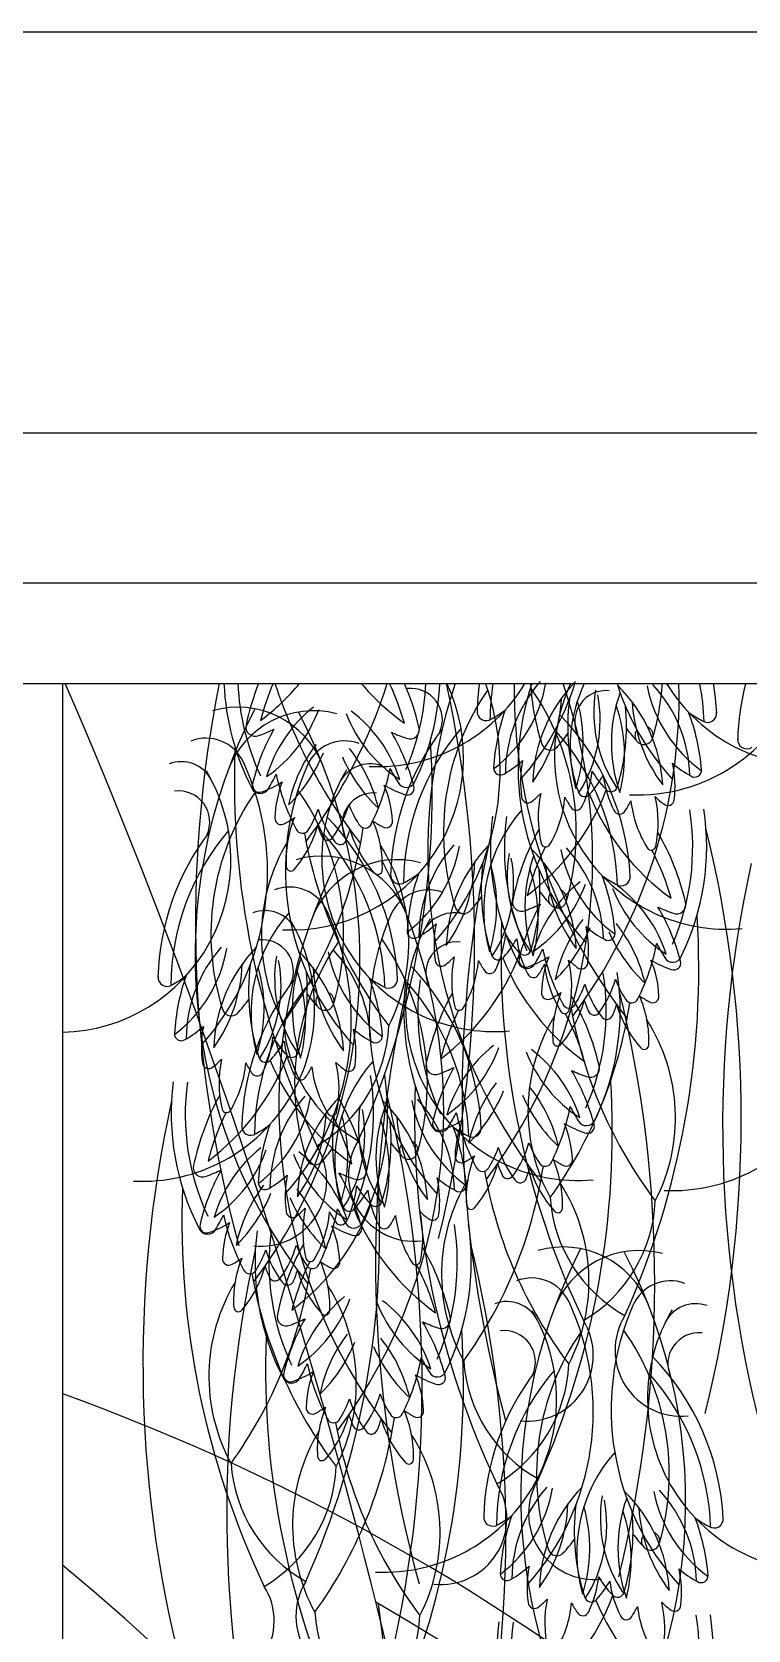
# Model space of a CAD drawing. Header units: millimetres. Extents: x 1155 to 2227, y 540 to 1342.
# Drawn here: x 1267.06 to 1270.63, y 1118.81 to 1126.78 of the extents above; entities that cross this region are included whole.
import ezdxf

# ---------------------------------------------------------------- set-up
doc = ezdxf.new("R2010")
doc.units = ezdxf.units.MM

msp = doc.modelspace()

# ---------------------------------------------------------------- linework, layer by layer
at = {"color": 0}
for p, q in [((1195.524, 1126.78421), (1283.524, 1126.78421)), ((1264.774, 1124.78421), (1280.899, 1124.78421)), ((1280.524, 1124.03421), (1265.149, 1124.03421)), ((1265.649, 1123.53421), (1280.024, 1123.53421)), ((1267.2115, 1088.80549), (1267.2115, 1123.53421))]:
    msp.add_line(p, q, dxfattribs=at)
for centre, radius, start, end in [((1240.07916, 1111.79506), 29.57412, 352.473526, 23.387028), ((1273.94942, 1122.33935), 6.07603, 168.658761, 195.354419), ((1269.26081, 1123.5859), 1.24608, 182.377372, 207.43286), ((1269.28671, 1123.58296), 1.20222, 182.323775, 205.032609), ((1269.35038, 1123.07299), 1.25016, 158.350654, 168.255726), ((1267.48926, 1124.2937), 1.18084, 306.922215, 319.970777), ((1269.36889, 1123.05356), 1.20715, 156.536069, 165.800238), ((1270.80722, 1124.37738), 2.67345, 198.384166, 217.893648), ((1268.34997, 1123.16613), 0.8617, 267.221595, 25.286882), ((1266.28352, 1124.34539), 2.67345, 323.23903, 342.336902), ((1269.60308, 1124.29675), 1.18084, 220.222798, 234.454013), ((1268.78174, 1123.9811), 0.8617, 267.221595, 328.76069), ((1267.75378, 1123.01182), 1.20715, 15.57599, 25.641923), ((1267.77181, 1123.0317), 1.25016, 13.120502, 23.700673), ((1267.82268, 1123.58771), 1.20222, 336.34362, 357.449456), ((1268.94979, 1123.35329), 0.15625, 335.333169, 96.968058), ((1267.8485, 1123.59127), 1.24608, 333.943368, 357.37524), ((1271.70652, 1122.69008), 2.67345, 161.594233, 217.893648), ((1268.09509, 1123.10586), 1.29951, 318.614615, 19.246104), ((1263.19118, 1122.23247), 6.07603, 346.021809, 12.371019), ((1270.35804, 1122.79468), 1.24608, 145.382408, 197.70402), ((1270.52922, 1123.36041), 1.25016, 172.008574, 178.483568), ((1267.18282, 1122.65809), 2.67345, 323.23903, 19.129957), ((1270.55082, 1123.34448), 1.20715, 170.957117, 179.594269), ((1268.94608, 1123.65552), 0.6872, 307.268848, 350.146127), ((1270.12087, 1123.08173), 0.70041, 138.669653, 179.582595), ((1272.13828, 1123.50505), 2.67345, 179.375029, 217.893648), ((1270.78375, 1123.11581), 1.29951, 161.218124, 222.354229), ((1268.52686, 1123.92082), 1.29951, 318.614615, 342.692191), ((1270.78981, 1123.60965), 1.24608, 183.470928, 197.70402), ((1268.52839, 1122.79505), 1.24608, 343.943368, 35.204718), ((1270.30961, 1123.019), 0.7524, 135.770429, 178.215137), ((1270.5275, 1123.16995), 0.8617, 154.99338, 275.028839), ((1270.49958, 1123.21614), 0.75554, 155.103638, 195.84773), ((1267.61458, 1123.47305), 2.67345, 323.23903, 1.310753), ((1269.92336, 1123.34265), 0.15625, 84.40817, 206.04306), ((1269.22051, 1123.35243), 0.67331, 327.246761, 10.761775), ((1270.53518, 1123.39056), 0.67331, 170.614453, 214.129467), ((1270.69712, 1123.23715), 0.74727, 160.322971, 199.304746), ((1271.21552, 1123.93078), 1.29951, 197.768104, 222.354229), ((1269.45494, 1122.9864), 0.7524, 3.161092, 45.605799), ((1270.08255, 1123.8402), 0.8617, 267.221595, 339.200213), ((1270.80278, 1123.65548), 0.6872, 191.230101, 234.107381), ((1269.64212, 1123.05364), 0.70041, 1.793634, 42.706575), ((1268.96016, 1123.61001), 1.24608, 343.943368, 356.512369), ((1270.95926, 1123.98491), 0.8617, 211.5365, 275.028839), ((1269.20598, 1123.30599), 1.20715, 1.781959, 10.897836), ((1269.22719, 1123.32243), 1.25016, 2.892661, 9.753016), ((1271.83003, 1123.21951), 1.25016, 165.420194, 178.483568), ((1270.54504, 1122.17936), 2.67345, 152.646944, 217.893648), ((1268.08433, 1122.95965), 0.4563, 21.491396, 106.105238), ((1268.46313, 1122.94186), 0.4563, 75.270991, 159.884833), ((1266.02134, 1122.14737), 2.67345, 323.23903, 27.742247), ((1268.89985, 1122.86946), 0.70041, 128.669653, 163.348256), ((1267.84255, 1123.63854), 0.6872, 304.199647, 340.146127), ((1268.2271, 1122.83904), 0.70041, 18.027973, 52.706575), ((1269.3251, 1123.39468), 0.04562, 175.246038, 305.308992), ((1269.02315, 1123.93739), 0.66642, 299.515242, 306.499117), ((1270.41431, 1123.05344), 1.05396, 160.706335, 176.743809), ((1268.92892, 1123.4904), 0.77193, 324.527487, 357.770514), ((1270.78346, 1123.32206), 1.05163, 172.681567, 198.032162), ((1269.06176, 1123.23985), 0.74727, 342.071482, 16.039178), ((1269.26029, 1123.17892), 0.75554, 345.528498, 19.113299), ((1268.97341, 1123.32265), 1.05163, 343.344066, 5.323405), ((1270.82391, 1123.49082), 0.77193, 183.605714, 216.848741), ((1269.34944, 1123.01831), 1.05396, 4.63242, 20.669893), ((1270.71897, 1123.93542), 0.66642, 234.877112, 241.860987), ((1270.43014, 1123.38561), 0.04562, 236.067237, 6.130191), ((1268.17051, 1123.31584), 0.04562, 165.246038, 295.308992), ((1269.26563, 1123.63329), 0.6872, 201.230101, 237.176581), ((1270.11905, 1122.52951), 1.20715, 139.630783, 179.594269), ((1268.94551, 1123.30281), 0.04562, 246.067237, 16.130191), ((1268.79543, 1122.50746), 1.25016, 2.892661, 44.206947), ((1270.56232, 1123.70406), 0.66642, 216.26081, 223.244685), ((1270.11309, 1123.27523), 0.04562, 145.23169, 67.357647), ((1267.92552, 1123.05529), 0.20606, 24.886816, 111.503542), ((1269.18392, 1122.79064), 1.05396, 150.706335, 166.649637), ((1267.96739, 1123.90274), 0.66642, 289.515242, 296.499117), ((1269.07483, 1122.77491), 0.7524, 142.790476, 168.215137), ((1268.6196, 1123.04129), 0.20606, 69.872686, 156.489413), ((1264.80994, 1122.98411), 4.24526, 335.937232, 3.588274), ((1270.09745, 1122.54544), 1.25016, 142.558563, 178.483568), ((1267.94501, 1122.75343), 1.05396, 14.726591, 30.669893), ((1269.13447, 1123.89442), 0.66642, 244.877112, 251.860987), ((1269.64525, 1123.24727), 0.04562, 193.86234, 323.925294), ((1268.77422, 1122.49102), 1.20715, 1.781959, 41.745446), ((1269.18585, 1123.66519), 0.66642, 317.281877, 325.115419), ((1270.62592, 1123.25378), 0.04562, 175.246038, 305.308992), ((1272.31307, 1123.05189), 4.24526, 177.787954, 205.438997), ((1267.79697, 1123.4789), 0.77193, 314.527487, 337.934401), ((1269.31502, 1123.47479), 0.77193, 203.441828, 226.848741), ((1268.05444, 1122.74032), 0.7524, 13.161092, 38.585753), ((1269.16979, 1123.51923), 0.49982, 299.515242, 312.302292), ((1270.03283, 1123.04581), 0.53677, 168.855228, 188.34214), ((1267.18849, 1122.65541), 0.8617, 271.530009, 30.897281), ((1267.80171, 1122.9729), 0.17117, 27.372089, 110.654405), ((1266.93361, 1122.59514), 1.29951, 318.614615, 24.886816), ((1267.67157, 1123.36207), 0.66642, 328.131544, 335.115419), ((1269.3045, 1123.30157), 1.05163, 192.07118, 208.032162), ((1269.62227, 1122.60509), 1.29951, 156.489413, 222.354229), ((1269.36602, 1122.65923), 0.8617, 148.976355, 275.028839), ((1268.74535, 1122.96189), 0.17117, 70.721823, 154.004139), ((1267.81165, 1123.30598), 1.05163, 333.344066, 349.305048), ((1269.44265, 1123.40568), 0.66642, 206.26081, 213.244685), ((1269.39625, 1123.1122), 0.03421, 175.246038, 305.308992), ((1269.31986, 1123.1539), 0.53677, 334.417787, 353.904698), ((1269.47215, 1123.31817), 0.49982, 318.131544, 330.918594), ((1270.28443, 1123.35026), 0.49982, 210.457635, 223.244685), ((1270.44117, 1123.14503), 0.53677, 187.47153, 206.958442), ((1270.58242, 1123.51386), 0.49982, 229.073937, 241.860987), ((1269.731, 1123.01985), 0.53677, 353.034089, 12.521), ((1270.3658, 1123.1015), 0.03421, 236.067237, 6.130191), ((1267.78831, 1122.84258), 0.15625, 335.333169, 96.968058), ((1269.19656, 1122.28396), 1.24608, 145.382408, 197.70402), ((1268.19657, 1123.03027), 0.04562, 203.86234, 333.925294), ((1268.19153, 1123.0253), 0.03421, 165.246038, 295.308992), ((1268.03918, 1123.46547), 0.49982, 289.515242, 302.302292), ((1268.80691, 1122.84938), 0.53677, 158.855228, 178.34214), ((1267.36691, 1122.28433), 1.24608, 343.943368, 35.204718), ((1268.3205, 1122.8212), 0.53677, 3.034089, 22.521), ((1269.0732, 1123.45555), 0.49982, 239.073937, 251.860987), ((1268.92578, 1123.06137), 0.04562, 207.450935, 337.513889), ((1268.93148, 1123.01184), 0.03421, 246.067237, 16.130191), ((1268.82032, 1123.42137), 1.18084, 306.922215, 339.259502), ((1269.8167, 1123.00472), 0.03421, 193.86234, 323.925294), ((1269.94751, 1123.02863), 0.03421, 217.450935, 347.513889), ((1268.12353, 1123.07963), 0.53677, 324.417787, 343.904698), ((1268.76188, 1122.83193), 0.15625, 84.40817, 206.04306), ((1269.10755, 1123.10551), 0.49982, 200.457635, 213.244685), ((1269.53303, 1122.9701), 0.03136, 183.956481, 314.019435), ((1269.27133, 1123.30747), 0.45817, 308.225685, 315.283685), ((1270.14977, 1122.86707), 0.56533, 167.948295, 193.408227), ((1269.1552, 1123.01784), 0.56533, 329.3517, 354.811632), ((1270.1247, 1123.17811), 0.45817, 207.476242, 214.534241), ((1269.77476, 1122.93346), 0.03136, 208.740491, 338.803445), ((1270.93414, 1123.42442), 1.18084, 202.116726, 234.454013), ((1269.63598, 1123.1499), 0.45817, 326.841987, 333.899987), ((1270.60905, 1123.01297), 0.56533, 186.564597, 212.024528), ((1269.61838, 1122.83835), 0.56533, 347.968002, 13.427934), ((1270.48599, 1123.29973), 0.45817, 226.092544, 233.150543), ((1270.23247, 1122.95616), 0.03136, 227.356793, 357.419747), ((1268.30155, 1122.86161), 0.03136, 173.956481, 304.019435), ((1268.10241, 1123.2393), 0.45817, 298.225685, 305.283685), ((1268.89103, 1122.65305), 0.56533, 157.948295, 183.408227), ((1268.01379, 1123.07003), 0.49982, 328.131544, 340.918594), ((1268.99814, 1123.06779), 0.53677, 197.47153, 216.958442), ((1267.63395, 1121.99675), 1.25016, 2.892661, 44.206947), ((1268.7199, 1122.84727), 0.03421, 207.450935, 337.513889), ((1269.01543, 1123.22793), 0.45817, 236.092544, 243.150543), ((1268.24111, 1122.6229), 0.56533, 357.968002, 23.427934), ((1268.82541, 1122.84556), 0.03136, 237.356793, 7.419747), ((1270.06781, 1122.40118), 0.75554, 138.49627, 195.84773), ((1270.59187, 1122.71357), 1.24608, 172.675728, 207.43286), ((1270.61777, 1122.71062), 1.20222, 172.331662, 205.032609), ((1269.99169, 1122.91372), 0.03136, 202.572783, 332.635737), ((1269.15374, 1122.71538), 1.20222, 336.34362, 9.044566), ((1269.17956, 1122.71894), 1.24608, 333.943368, 8.700501), ((1268.93597, 1122.03472), 1.25016, 142.558563, 178.483568), ((1268.95757, 1122.01879), 1.20715, 139.630783, 179.594269), ((1266.49844, 1123.15169), 2.23809, 324.180656, 351.328305), ((1267.93775, 1122.97423), 0.56533, 319.3517, 344.811632), ((1268.40753, 1122.82118), 0.03421, 203.86234, 333.925294), ((1270.62103, 1123.17887), 2.23809, 190.047923, 217.195572), ((1268.92035, 1122.96371), 0.45817, 197.476242, 204.534241), ((1268.53325, 1122.78354), 0.03136, 198.740491, 328.803445), ((1267.61274, 1121.9803), 1.20715, 1.781959, 41.745446), ((1268.59566, 1122.76195), 0.03136, 212.572783, 342.635737), ((1268.20434, 1122.93278), 0.45817, 336.841987, 343.899987), ((1269.1864, 1122.96689), 0.56533, 196.564597, 222.024528), ((1275.28048, 1121.46701), 6.07603, 167.546106, 195.354419), ((1270.68144, 1122.20066), 1.25016, 151.028915, 168.255726), ((1269.10287, 1122.15937), 1.25016, 13.120502, 30.347314), ((1264.52224, 1121.36014), 6.07603, 346.021809, 13.830123), ((1269.10859, 1122.27591), 0.90607, 148.849147, 208.620901), ((1268.50246, 1122.21678), 0.4563, 21.491396, 106.105238), ((1268.03267, 1122.24065), 0.90607, 332.755327, 32.527082), ((1268.51432, 1122.84056), 0.6872, 307.268848, 350.146127), ((1269.68911, 1122.26676), 0.70041, 138.669653, 179.582595), ((1269.87785, 1122.20403), 0.7524, 135.770429, 178.215137), ((1270.10342, 1122.57559), 0.67331, 170.614453, 214.129467), ((1270.26536, 1122.42219), 0.74727, 160.322971, 199.304746), ((1270.69995, 1122.18123), 1.20715, 153.545122, 165.800238), ((1269.02317, 1122.17143), 0.7524, 3.161092, 45.605799), ((1269.62194, 1122.74165), 0.02281, 194.394401, 261.629646), ((1269.62214, 1122.74162), 0.02281, 261.13028, 328.365526), ((1270.37102, 1122.84052), 0.6872, 191.230101, 234.107381), ((1269.21035, 1122.23867), 0.70041, 1.793634, 42.706575), ((1270.14888, 1122.72561), 0.02281, 213.010703, 280.245948), ((1269.08484, 1122.13949), 1.20715, 15.57599, 27.831107), ((1270.14907, 1122.72564), 0.02281, 279.746582, 346.981828), ((1270.96317, 1121.4365), 2.67345, 152.646944, 217.893648), ((1268.34944, 1122.62119), 0.02281, 184.394401, 251.629646), ((1268.34963, 1122.62112), 0.02281, 251.13028, 318.365526), ((1268.88126, 1122.19899), 0.4563, 75.270991, 159.884833), ((1266.43947, 1121.4045), 2.67345, 323.23903, 27.742247), ((1268.78331, 1122.60406), 0.02281, 289.746582, 356.981828), ((1268.49716, 1122.67543), 0.77193, 324.527487, 357.770514), ((1270.3517, 1122.50709), 1.05163, 172.681567, 198.032162), ((1268.63, 1122.42488), 0.74727, 342.071482, 16.039178), ((1268.78874, 1122.53747), 0.67331, 327.246761, 10.761775), ((1268.82853, 1122.36395), 0.75554, 345.528498, 19.113299), ((1268.54164, 1122.50769), 1.05163, 343.344066, 5.323405), ((1270.39214, 1122.67585), 0.77193, 183.605714, 216.848741), ((1276.5813, 1121.32612), 6.07603, 167.546106, 195.354419), ((1268.34366, 1122.31243), 0.20606, 24.886816, 111.503542), ((1268.78312, 1122.60399), 0.02281, 223.010703, 290.245948), ((1268.89334, 1122.57971), 0.04562, 175.246038, 305.308992), ((1268.59139, 1123.12242), 0.66642, 299.515242, 306.499117), ((1269.98255, 1122.23847), 1.05396, 160.706335, 176.743809), ((1270.23091, 1121.99713), 0.70041, 128.669653, 163.348256), ((1269.17361, 1122.7662), 0.6872, 304.199647, 340.146127), ((1268.91768, 1122.20335), 1.05396, 4.63242, 20.669893), ((1270.2872, 1123.12045), 0.66642, 234.877112, 241.860987), ((1270.59669, 1122.76096), 0.6872, 201.230101, 237.176581), ((1269.99837, 1122.57065), 0.04562, 236.067237, 6.130191), ((1269.55816, 1121.96671), 0.70041, 18.027973, 52.706575), ((1269.03773, 1122.29842), 0.20606, 69.872686, 156.489413), ((1268.75409, 1122.85023), 0.66642, 317.281877, 325.115419), ((1269.50157, 1122.44351), 0.04562, 165.246038, 295.308992), ((1270.51498, 1121.91831), 1.05396, 150.706335, 166.649637), ((1269.29845, 1123.03041), 0.66642, 289.515242, 296.499117), ((1270.13055, 1122.8891), 0.66642, 216.26081, 223.244685), ((1269.68132, 1122.46026), 0.04562, 145.23169, 67.357647), ((1270.27657, 1122.43048), 0.04562, 246.067237, 16.130191), ((1267.60663, 1121.91255), 0.8617, 267.221595, 30.897281), ((1268.90633, 1121.89046), 0.75554, 138.49627, 195.84773), ((1268.21984, 1122.23003), 0.17117, 27.372089, 110.654405), ((1267.35174, 1121.85227), 1.29951, 318.614615, 24.886816), ((1270.04041, 1121.86223), 1.29951, 156.489413, 222.354229), ((1269.78415, 1121.91637), 0.8617, 148.976355, 275.028839), ((1269.16348, 1122.21903), 0.17117, 70.721823, 154.004139), ((1269.21349, 1122.4323), 0.04562, 193.86234, 323.925294), ((1270.40589, 1121.90258), 0.7524, 142.790476, 168.215137), ((1266.14101, 1122.11178), 4.24526, 335.937232, 3.588274), ((1269.27607, 1121.8811), 1.05396, 14.726591, 30.669893), ((1270.46554, 1123.02209), 0.66642, 244.877112, 251.860987), ((1268.96448, 1122.29723), 0.03421, 175.246038, 305.308992), ((1268.73802, 1122.70427), 0.49982, 299.515242, 312.302292), ((1269.60106, 1122.23085), 0.53677, 168.855228, 188.34214), ((1268.88809, 1122.33893), 0.53677, 334.417787, 353.904698), ((1273.64413, 1122.17956), 4.24526, 177.787954, 205.438997), ((1269.85267, 1122.53529), 0.49982, 210.457635, 223.244685), ((1269.12803, 1122.60657), 0.77193, 314.527487, 337.934401), ((1270.15065, 1122.69889), 0.49982, 229.073937, 241.860987), ((1269.29923, 1122.20489), 0.53677, 353.034089, 12.521), ((1269.93403, 1122.28654), 0.03421, 236.067237, 6.130191), ((1270.64608, 1122.60246), 0.77193, 203.441828, 226.848741), ((1269.3855, 1121.86799), 0.7524, 13.161092, 38.585753), ((1270.2548, 1121.86612), 0.8617, 267.221595, 30.897281), ((1267.35284, 1122.32984), 0.6872, 307.268848, 350.146127), ((1268.52763, 1121.75604), 0.70041, 138.669653, 179.582595), ((1268.71637, 1121.69332), 0.7524, 135.770429, 178.215137), ((1268.20644, 1122.09971), 0.15625, 335.333169, 96.968058), ((1269.61469, 1121.5411), 1.24608, 145.382408, 197.70402), ((1267.86169, 1121.66071), 0.7524, 3.161092, 45.605799), ((1269.20954, 1122.3298), 0.6872, 191.230101, 234.107381), ((1268.04887, 1121.72795), 0.70041, 1.793634, 42.706575), ((1267.78505, 1121.54146), 1.24608, 343.943368, 35.204718), ((1269.18001, 1122.08907), 0.15625, 84.40817, 206.04306), ((1269.04039, 1122.5032), 0.49982, 318.131544, 330.918594), ((1270.0094, 1122.33006), 0.53677, 187.47153, 206.958442), ((1269.51574, 1122.21366), 0.03421, 217.450935, 347.513889), ((1269.00263, 1122.48974), 0.66642, 328.131544, 335.115419), ((1270.63556, 1122.42924), 1.05163, 192.07118, 208.032162), ((1269.14271, 1122.43365), 1.05163, 333.344066, 349.305048), ((1270.77371, 1122.53335), 0.66642, 206.26081, 213.244685), ((1267.33568, 1122.16471), 0.77193, 324.527487, 357.770514), ((1269.19022, 1121.99637), 1.05163, 172.681567, 198.032162), ((1267.46852, 1121.91416), 0.74727, 342.071482, 16.039178), ((1267.62726, 1122.02675), 0.67331, 327.246761, 10.761775), ((1268.94194, 1122.06488), 0.67331, 170.614453, 214.129467), ((1269.10388, 1121.91147), 0.74727, 160.322971, 199.304746), ((1269.23066, 1122.16513), 0.77193, 183.605714, 216.848741), ((1268.05208, 1121.25388), 1.25016, 2.892661, 44.206947), ((1269.10126, 1122.15514), 0.03136, 183.956481, 314.019435), ((1268.38855, 1122.6064), 1.18084, 306.922215, 339.259502), ((1268.83956, 1122.49251), 0.45817, 308.225685, 315.283685), ((1269.718, 1122.05211), 0.56533, 167.948295, 193.408227), ((1268.72343, 1122.20288), 0.56533, 329.3517, 354.811632), ((1269.69293, 1122.36314), 0.45817, 207.476242, 214.534241), ((1269.38494, 1122.18976), 0.03421, 193.86234, 323.925294), ((1270.50237, 1122.60945), 1.18084, 202.116726, 234.454013), ((1269.52763, 1122.15794), 0.04562, 203.86234, 333.925294), ((1269.52259, 1122.15296), 0.03421, 165.246038, 295.308992), ((1269.37024, 1122.59314), 0.49982, 289.515242, 302.302292), ((1269.20421, 1122.33494), 0.45817, 326.841987, 333.899987), ((1270.13797, 1121.97705), 0.53677, 158.855228, 178.34214), ((1270.17728, 1122.198), 0.56533, 186.564597, 212.024528), ((1269.18662, 1122.02339), 0.56533, 347.968002, 13.427934), ((1270.05423, 1122.48476), 0.45817, 226.092544, 233.150543), ((1269.80071, 1122.1412), 0.03136, 227.356793, 357.419747), ((1269.65156, 1121.94887), 0.53677, 3.034089, 22.521), ((1270.40426, 1122.58322), 0.49982, 239.073937, 251.860987), ((1270.25684, 1122.18904), 0.04562, 207.450935, 337.513889), ((1270.26254, 1122.13951), 0.03421, 246.067237, 16.130191), ((1267.73186, 1122.06899), 0.04562, 175.246038, 305.308992), ((1267.42991, 1122.61171), 0.66642, 299.515242, 306.499117), ((1268.82106, 1121.72775), 1.05396, 160.706335, 176.743809), ((1269.35411, 1121.29186), 1.25016, 142.558563, 178.483568), ((1269.3757, 1121.27593), 1.20715, 139.630783, 179.594269), ((1267.66705, 1121.85323), 0.75554, 345.528498, 19.113299), ((1267.38016, 1121.99697), 1.05163, 343.344066, 5.323405), ((1267.7562, 1121.69263), 1.05396, 4.63242, 20.669893), ((1269.12572, 1122.60974), 0.66642, 234.877112, 241.860987), ((1268.83689, 1122.05993), 0.04562, 236.067237, 6.130191), ((1270.1601, 1121.8986), 1.24608, 172.675728, 207.43286), ((1268.03087, 1121.23744), 1.20715, 1.781959, 41.745446), ((1270.186, 1121.89566), 1.20222, 172.331662, 205.032609), ((1269.343, 1122.11849), 0.03136, 208.740491, 338.803445), ((1269.55992, 1122.09876), 0.03136, 202.572783, 332.635737), ((1269.34485, 1122.1977), 0.49982, 328.131544, 340.918594), ((1270.3292, 1122.19546), 0.53677, 197.47153, 216.958442), ((1268.72198, 1121.90041), 1.20222, 336.34362, 9.044566), ((1268.7478, 1121.90398), 1.24608, 333.943368, 8.700501), ((1269.45459, 1122.20729), 0.53677, 324.417787, 343.904698), ((1270.43861, 1122.23318), 0.49982, 200.457635, 213.244685), ((1267.5926, 1122.33951), 0.66642, 317.281877, 325.115419), ((1268.96907, 1122.37838), 0.66642, 216.26081, 223.244685), ((1268.51984, 1121.94954), 0.04562, 145.23169, 67.357647), ((1274.84872, 1120.65205), 6.07603, 167.546106, 195.354419), ((1270.24968, 1121.3857), 1.25016, 151.028915, 168.255726), ((1269.63261, 1121.98927), 0.03136, 173.956481, 304.019435), ((1269.43347, 1122.36697), 0.45817, 298.225685, 305.283685), ((1270.22209, 1121.78072), 0.56533, 157.948295, 183.408227), ((1269.26881, 1122.1019), 0.56533, 319.3517, 344.811632), ((1268.6711, 1121.3444), 1.25016, 13.120502, 30.347314), ((1270.25141, 1122.09138), 0.45817, 197.476242, 204.534241), ((1264.09047, 1120.54517), 6.07603, 346.021809, 13.830123), ((1270.05096, 1121.97494), 0.03421, 207.450935, 337.513889), ((1270.34649, 1122.35559), 0.45817, 236.092544, 243.150543), ((1269.57217, 1121.75057), 0.56533, 357.968002, 23.427934), ((1270.15647, 1121.97323), 0.03136, 237.356793, 7.419747), ((1268.05201, 1121.92158), 0.04562, 193.86234, 323.925294), ((1270.26818, 1121.36626), 1.20715, 153.545122, 165.800238), ((1269.19018, 1121.92668), 0.02281, 194.394401, 261.629646), ((1269.19037, 1121.92665), 0.02281, 261.13028, 328.365526), ((1267.82951, 1122.27936), 2.23809, 324.180656, 351.328305), ((1269.71711, 1121.91064), 0.02281, 213.010703, 280.245948), ((1269.73859, 1121.94885), 0.03421, 203.86234, 333.925294), ((1268.65307, 1121.32452), 1.20715, 15.57599, 27.831107), ((1269.71731, 1121.91068), 0.02281, 279.746582, 346.981828), ((1271.95209, 1122.30654), 2.23809, 190.047923, 217.195572), ((1269.86431, 1121.91121), 0.03136, 198.740491, 328.803445), ((1269.92672, 1121.88962), 0.03136, 212.572783, 342.635737), ((1269.5354, 1122.06044), 0.45817, 336.841987, 343.899987), ((1270.51746, 1122.09456), 0.56533, 196.564597, 222.024528), ((1267.57654, 1122.19355), 0.49982, 299.515242, 312.302292), ((1268.43958, 1121.72013), 0.53677, 168.855228, 188.34214), ((1269.04391, 1121.89233), 0.73241, 183.94843, 240.772691), ((1268.10655, 1121.85873), 0.73241, 300.603537, 357.427798), ((1268.98917, 1122.18818), 0.49982, 229.073937, 241.860987), ((1268.13775, 1121.69417), 0.53677, 353.034089, 12.521), ((1270.43965, 1121.40358), 0.90607, 148.849147, 208.620901), ((1269.36373, 1121.36832), 0.90607, 332.755327, 32.527082), ((1267.803, 1121.78651), 0.03421, 175.246038, 305.308992), ((1267.72661, 1121.82821), 0.53677, 334.417787, 353.904698), ((1267.87891, 1121.99248), 0.49982, 318.131544, 330.918594), ((1268.69119, 1122.02457), 0.49982, 210.457635, 223.244685), ((1268.84792, 1121.81934), 0.53677, 187.47153, 206.958442), ((1268.77255, 1121.77582), 0.03421, 236.067237, 6.130191), ((1269.79914, 1121.18216), 0.70041, 128.669653, 163.348256), ((1268.74184, 1121.95124), 0.6872, 304.199647, 340.146127), ((1269.6805, 1121.74886), 0.02281, 184.394401, 251.629646), ((1269.68069, 1121.74879), 0.02281, 251.13028, 318.365526), ((1270.11418, 1121.73166), 0.02281, 223.010703, 290.245948), ((1270.11437, 1121.73173), 0.02281, 289.746582, 356.981828), ((1267.93978, 1121.64442), 0.03136, 183.956481, 314.019435), ((1267.22707, 1122.09568), 1.18084, 306.922215, 339.259502), ((1267.67808, 1121.98179), 0.45817, 308.225685, 315.283685), ((1268.55652, 1121.54139), 0.56533, 167.948295, 193.408227), ((1267.56195, 1121.69216), 0.56533, 329.3517, 354.811632), ((1268.53145, 1121.85242), 0.45817, 207.476242, 214.534241), ((1268.22346, 1121.67904), 0.03421, 193.86234, 323.925294), ((1269.34089, 1122.09874), 1.18084, 202.116726, 234.454013), ((1268.35426, 1121.70294), 0.03421, 217.450935, 347.513889), ((1269.32446, 1121.14759), 0.75554, 138.49627, 195.84773), ((1268.02514, 1121.51267), 0.56533, 347.968002, 13.427934), ((1268.89275, 1121.97404), 0.45817, 226.092544, 233.150543), ((1269.06981, 1121.62854), 0.04562, 165.246038, 295.308992), ((1270.16492, 1121.94599), 0.6872, 201.230101, 237.176581), ((1269.1264, 1121.15174), 0.70041, 18.027973, 52.706575), ((1268.18152, 1121.60777), 0.03136, 208.740491, 338.803445), ((1268.39844, 1121.58804), 0.03136, 202.572783, 332.635737), ((1268.04273, 1121.82422), 0.45817, 326.841987, 333.899987), ((1269.0158, 1121.68728), 0.56533, 186.564597, 212.024528), ((1268.63922, 1121.63048), 0.03136, 227.356793, 357.419747), ((1267.5605, 1121.38969), 1.20222, 336.34362, 9.044566), ((1267.58632, 1121.39326), 1.24608, 333.943368, 8.700501), ((1270.08321, 1121.10335), 1.05396, 150.706335, 166.649637), ((1268.86668, 1122.21544), 0.66642, 289.515242, 296.499117), ((1265.70924, 1121.29681), 4.24526, 335.937232, 3.588274), ((1268.8443, 1121.06613), 1.05396, 14.726591, 30.669893), ((1270.03377, 1122.20712), 0.66642, 244.877112, 251.860987), ((1269.8448, 1121.61551), 0.04562, 246.067237, 16.130191), ((1268.99862, 1121.38788), 1.24608, 172.675728, 207.43286), ((1269.02452, 1121.38494), 1.20222, 172.331662, 205.032609), ((1269.0882, 1120.87498), 1.25016, 151.028915, 168.255726), ((1268.94576, 1121.01318), 0.70041, 138.669653, 179.582595), ((1269.1345, 1120.95045), 0.7524, 135.770429, 178.215137), ((1262.92899, 1120.03446), 6.07603, 346.021809, 13.830123), ((1273.21237, 1121.36459), 4.24526, 177.787954, 205.438997), ((1269.97412, 1121.08761), 0.7524, 142.790476, 168.215137), ((1268.69627, 1121.7916), 0.77193, 314.527487, 337.934401), ((1270.21432, 1121.7875), 0.77193, 203.441828, 226.848741), ((1268.95374, 1121.05302), 0.7524, 13.161092, 38.585753), ((1273.68724, 1120.14133), 6.07603, 167.546106, 195.354419), ((1268.0287, 1121.41597), 0.02281, 194.394401, 261.629646), ((1268.02889, 1121.41594), 0.02281, 261.13028, 328.365526), ((1267.77097, 1121.58697), 0.6872, 307.268848, 350.146127), ((1267.50962, 1120.83368), 1.25016, 13.120502, 30.347314), ((1268.0454, 1121.28388), 0.67331, 327.246761, 10.761775), ((1269.36007, 1121.32201), 0.67331, 170.614453, 214.129467), ((1269.52201, 1121.1686), 0.74727, 160.322971, 199.304746), ((1268.27982, 1120.91785), 0.7524, 3.161092, 45.605799), ((1269.62767, 1121.58694), 0.6872, 191.230101, 234.107381), ((1268.467, 1120.98509), 0.70041, 1.793634, 42.706575), ((1268.71095, 1121.61868), 1.05163, 333.344066, 349.305048), ((1270.34195, 1121.71839), 0.66642, 206.26081, 213.244685), ((1269.1067, 1120.85554), 1.20715, 153.545122, 165.800238), ((1268.14999, 1121.32613), 0.04562, 175.246038, 305.308992), ((1267.84804, 1121.86884), 0.66642, 299.515242, 306.499117), ((1269.2392, 1120.98489), 1.05396, 160.706335, 176.743809), ((1267.75381, 1121.42185), 0.77193, 324.527487, 357.770514), ((1268.55563, 1121.39992), 0.02281, 213.010703, 280.245948), ((1269.60835, 1121.25351), 1.05163, 172.681567, 198.032162), ((1267.49159, 1120.81381), 1.20715, 15.57599, 27.831107), ((1268.55583, 1121.39996), 0.02281, 279.746582, 346.981828), ((1267.88665, 1121.1713), 0.74727, 342.071482, 16.039178), ((1268.08518, 1121.11037), 0.75554, 345.528498, 19.113299), ((1267.7983, 1121.25411), 1.05163, 343.344066, 5.323405), ((1269.64879, 1121.42227), 0.77193, 183.605714, 216.848741), ((1269.09586, 1121.34298), 0.04562, 203.86234, 333.925294), ((1269.09082, 1121.338), 0.03421, 165.246038, 295.308992), ((1268.93848, 1121.77817), 0.49982, 289.515242, 302.302292), ((1268.57087, 1121.67478), 0.66642, 328.131544, 335.115419), ((1268.17433, 1120.94976), 1.05396, 4.63242, 20.669893), ((1269.54386, 1121.86687), 0.66642, 234.877112, 241.860987), ((1269.7062, 1121.16208), 0.53677, 158.855228, 178.34214), ((1270.20379, 1121.61427), 1.05163, 192.07118, 208.032162), ((1269.25503, 1121.31706), 0.04562, 236.067237, 6.130191), ((1269.21979, 1121.1339), 0.53677, 3.034089, 22.521), ((1269.9725, 1121.76825), 0.49982, 239.073937, 251.860987), ((1269.82508, 1121.37407), 0.04562, 207.450935, 337.513889), ((1269.83077, 1121.32455), 0.03421, 246.067237, 16.130191), ((1268.96599, 1121.08027), 0.32882, 148.278671, 276.205767), ((1269.38721, 1121.63551), 0.66642, 216.26081, 223.244685), ((1268.93797, 1121.20668), 0.04562, 145.23169, 67.357647), ((1269.02283, 1121.39233), 0.53677, 324.417787, 343.904698), ((1270.00685, 1121.41821), 0.49982, 200.457635, 213.244685), ((1268.63766, 1120.67144), 0.70041, 128.669653, 163.348256), ((1267.58036, 1121.44052), 0.6872, 304.199647, 340.146127), ((1268.19969, 1121.05548), 0.32882, 263.786763, 31.71386), ((1269.00344, 1121.43527), 0.6872, 201.230101, 237.176581), ((1267.96492, 1120.64102), 0.70041, 18.027973, 52.706575), ((1268.47014, 1121.17872), 0.04562, 193.86234, 323.925294), ((1268.01074, 1121.59664), 0.66642, 317.281877, 325.115419), ((1269.20085, 1121.17431), 0.03136, 173.956481, 304.019435), ((1269.0017, 1121.552), 0.45817, 298.225685, 305.283685), ((1269.79032, 1120.96575), 0.56533, 157.948295, 183.408227), ((1268.91308, 1121.38274), 0.49982, 328.131544, 340.918594), ((1269.89744, 1121.38049), 0.53677, 197.47153, 216.958442), ((1269.91472, 1121.54063), 0.45817, 236.092544, 243.150543), ((1269.14041, 1120.93561), 0.56533, 357.968002, 23.427934), ((1269.72471, 1121.15826), 0.03136, 237.356793, 7.419747), ((1267.90832, 1121.11782), 0.04562, 165.246038, 295.308992), ((1268.92173, 1120.59263), 1.05396, 150.706335, 166.649637), ((1267.7052, 1121.70472), 0.66642, 289.515242, 296.499117), ((1267.99467, 1121.45068), 0.49982, 299.515242, 312.302292), ((1268.85772, 1120.97726), 0.53677, 168.855228, 188.34214), ((1267.68282, 1120.55541), 1.05396, 14.726591, 30.669893), ((1268.87229, 1121.6964), 0.66642, 244.877112, 251.860987), ((1268.68332, 1121.10479), 0.04562, 246.067237, 16.130191), ((1267.39774, 1121.4644), 2.23809, 324.180656, 351.328305), ((1268.83705, 1121.28694), 0.56533, 319.3517, 344.811632), ((1269.30683, 1121.13389), 0.03421, 203.86234, 333.925294), ((1271.52033, 1121.49157), 2.23809, 190.047923, 217.195572), ((1269.81964, 1121.27641), 0.45817, 197.476242, 204.534241), ((1269.43254, 1121.09624), 0.03136, 198.740491, 328.803445), ((1269.10364, 1121.24548), 0.45817, 336.841987, 343.899987), ((1270.0857, 1121.27959), 0.56533, 196.564597, 222.024528), ((1269.61919, 1121.15997), 0.03421, 207.450935, 337.513889), ((1272.05088, 1120.85387), 4.24526, 177.787954, 205.438997), ((1268.81264, 1120.57689), 0.7524, 142.790476, 168.215137), ((1268.22114, 1121.04365), 0.03421, 175.246038, 305.308992), ((1267.79226, 1120.5423), 0.7524, 13.161092, 38.585753), ((1264.54776, 1120.78609), 4.24526, 335.937232, 3.588274), ((1268.14474, 1121.08535), 0.53677, 334.417787, 353.904698), ((1268.29704, 1121.24962), 0.49982, 318.131544, 330.918594), ((1269.10932, 1121.28171), 0.49982, 210.457635, 223.244685), ((1269.26605, 1121.07648), 0.53677, 187.47153, 206.958442), ((1269.40731, 1121.44531), 0.49982, 229.073937, 241.860987), ((1268.55588, 1120.9513), 0.53677, 353.034089, 12.521), ((1270.00789, 1120.58862), 0.90607, 148.849147, 208.620901), ((1269.19068, 1121.03296), 0.03421, 236.067237, 6.130191), ((1269.49495, 1121.07466), 0.03136, 212.572783, 342.635737), ((1268.93197, 1120.55336), 0.90607, 332.755327, 32.527082), ((1267.53479, 1121.28088), 0.77193, 314.527487, 337.934401), ((1269.05283, 1121.27678), 0.77193, 203.441828, 226.848741), ((1267.6452, 1121.35282), 1.18084, 306.922215, 339.259502), ((1268.64159, 1120.93617), 0.03421, 193.86234, 323.925294), ((1268.7724, 1120.96008), 0.03421, 217.450935, 347.513889), ((1269.24874, 1120.93389), 0.02281, 184.394401, 251.629646), ((1269.24893, 1120.93383), 0.02281, 251.13028, 318.365526), ((1270.37497, 1121.02), 0.73241, 183.94843, 240.772691), ((1269.43761, 1120.9864), 0.73241, 300.603537, 357.427798), ((1267.777, 1121.26745), 0.49982, 289.515242, 302.302292), ((1267.40939, 1121.16406), 0.66642, 328.131544, 335.115419), ((1268.54472, 1120.65136), 0.53677, 158.855228, 178.34214), ((1269.04231, 1121.10356), 1.05163, 192.07118, 208.032162), ((1268.35792, 1120.90155), 0.03136, 183.956481, 314.019435), ((1268.09621, 1121.23893), 0.45817, 308.225685, 315.283685), ((1268.97466, 1120.79852), 0.56533, 167.948295, 193.408227), ((1267.98008, 1120.94929), 0.56533, 329.3517, 354.811632), ((1267.54947, 1121.10796), 1.05163, 333.344066, 349.305048), ((1268.94958, 1121.10956), 0.45817, 207.476242, 214.534241), ((1268.59965, 1120.86491), 0.03136, 208.740491, 338.803445), ((1269.18047, 1121.20767), 0.66642, 206.26081, 213.244685), ((1268.6636, 1120.86335), 0.04562, 207.450935, 337.513889), ((1269.75903, 1121.35587), 1.18084, 202.116726, 234.454013), ((1268.46087, 1121.08135), 0.45817, 326.841987, 333.899987), ((1269.43393, 1120.94442), 0.56533, 186.564597, 212.024528), ((1268.44327, 1120.7698), 0.56533, 347.968002, 13.427934), ((1269.31088, 1121.23118), 0.45817, 226.092544, 233.150543), ((1269.05736, 1120.88762), 0.03136, 227.356793, 357.419747), ((1268.00445, 1120.65039), 1.24608, 333.943368, 8.700501), ((1269.68242, 1120.91669), 0.02281, 223.010703, 290.245948), ((1269.6826, 1120.91676), 0.02281, 289.746582, 356.981828), ((1267.93438, 1120.83226), 0.04562, 203.86234, 333.925294), ((1267.92934, 1120.82728), 0.03421, 165.246038, 295.308992), ((1269.41675, 1120.64502), 1.24608, 172.675728, 207.43286), ((1269.44265, 1120.64207), 1.20222, 172.331662, 205.032609), ((1268.05831, 1120.62318), 0.53677, 3.034089, 22.521), ((1268.81102, 1121.25754), 0.49982, 239.073937, 251.860987), ((1268.66929, 1120.81383), 0.03421, 246.067237, 16.130191), ((1268.81657, 1120.84517), 0.03136, 202.572783, 332.635737), ((1267.97863, 1120.64683), 1.20222, 336.34362, 9.044566), ((1274.10537, 1119.39847), 6.07603, 167.546106, 195.354419), ((1267.7516, 1120.87202), 0.49982, 328.131544, 340.918594), ((1268.73596, 1120.86978), 0.53677, 197.47153, 216.958442), ((1269.50633, 1120.13211), 1.25016, 151.028915, 168.255726), ((1267.86135, 1120.88161), 0.53677, 324.417787, 343.904698), ((1268.84537, 1120.90749), 0.49982, 200.457635, 213.244685), ((1267.92775, 1120.09082), 1.25016, 13.120502, 30.347314), ((1263.34713, 1119.29159), 6.07603, 346.021809, 13.830123), ((1272.17111, 1119.48648), 2.67345, 152.646944, 217.893648), ((1269.7104, 1120.26676), 0.4563, 21.491396, 106.105238), ((1270.0892, 1120.24898), 0.4563, 75.270991, 159.884833), ((1267.64741, 1119.45449), 2.67345, 323.23903, 27.742247), ((1268.03937, 1120.66359), 0.03136, 173.956481, 304.019435), ((1266.23626, 1120.95368), 2.23809, 324.180656, 351.328305), ((1267.84022, 1121.04128), 0.45817, 298.225685, 305.283685), ((1268.62884, 1120.45503), 0.56533, 157.948295, 183.408227), ((1267.67557, 1120.77622), 0.56533, 319.3517, 344.811632), ((1268.14534, 1120.62317), 0.03421, 203.86234, 333.925294), ((1268.65816, 1120.7657), 0.45817, 197.476242, 204.534241), ((1269.52483, 1120.11268), 1.20715, 153.545122, 165.800238), ((1267.94216, 1120.73476), 0.45817, 336.841987, 343.899987), ((1268.92422, 1120.76888), 0.56533, 196.564597, 222.024528), ((1268.44683, 1120.6731), 0.02281, 194.394401, 261.629646), ((1268.45771, 1120.64926), 0.03421, 207.450935, 337.513889), ((1268.44702, 1120.67307), 0.02281, 261.13028, 328.365526), ((1268.75324, 1121.02991), 0.45817, 236.092544, 243.150543), ((1267.97893, 1120.42489), 0.56533, 357.968002, 23.427934), ((1268.56323, 1120.64754), 0.03136, 237.356793, 7.419747), ((1268.97376, 1120.65706), 0.02281, 213.010703, 280.245948), ((1267.90972, 1120.07094), 1.20715, 15.57599, 27.831107), ((1268.97396, 1120.65709), 0.02281, 279.746582, 346.981828), ((1268.84641, 1120.0779), 0.90607, 148.849147, 208.620901), ((1270.35885, 1120.98085), 2.23809, 190.047923, 217.195572), ((1268.27106, 1120.58552), 0.03136, 198.740491, 328.803445), ((1268.33347, 1120.56394), 0.03136, 212.572783, 342.635737), ((1267.77049, 1120.04264), 0.90607, 332.755327, 32.527082), ((1269.5516, 1120.36241), 0.20606, 24.886816, 111.503542), ((1270.24567, 1120.34841), 0.20606, 69.872686, 156.489413), ((1269.0558, 1119.92858), 0.70041, 128.669653, 163.348256), ((1267.99849, 1120.69765), 0.6872, 304.199647, 340.146127), ((1269.42157, 1120.69241), 0.6872, 201.230101, 237.176581), ((1268.38305, 1119.89816), 0.70041, 18.027973, 52.706575), ((1269.42778, 1120.28001), 0.17117, 27.372089, 110.654405), ((1268.55968, 1119.90225), 1.29951, 318.614615, 24.886816), ((1270.37142, 1120.26901), 0.17117, 70.721823, 154.004139), ((1268.08726, 1120.42317), 0.02281, 184.394401, 251.629646), ((1268.08745, 1120.42311), 0.02281, 251.13028, 318.365526), ((1268.32646, 1120.37496), 0.04562, 165.246038, 295.308992), ((1269.33986, 1119.84976), 1.05396, 150.706335, 166.649637), ((1268.12334, 1120.96186), 0.66642, 289.515242, 296.499117), ((1268.52094, 1120.40598), 0.02281, 223.010703, 290.245948), ((1268.52112, 1120.40604), 0.02281, 289.746582, 356.981828), ((1268.81457, 1119.96253), 0.8617, 267.221595, 30.897281), ((1269.10145, 1120.36193), 0.04562, 246.067237, 16.130191), ((1271.24835, 1119.91221), 1.29951, 156.489413, 222.354229), ((1270.29705, 1120.20794), 0.32882, 148.278671, 276.205767), ((1270.99209, 1119.96635), 0.8617, 148.976355, 275.028839), ((1269.23078, 1119.83403), 0.7524, 142.790476, 168.215137), ((1264.96589, 1120.04323), 4.24526, 335.937232, 3.588274), ((1268.10096, 1119.81255), 1.05396, 14.726591, 30.669893), ((1269.29042, 1120.95354), 0.66642, 244.877112, 251.860987), ((1269.41438, 1120.14969), 0.15625, 335.333169, 96.968058), ((1269.53076, 1120.18315), 0.32882, 263.786763, 31.71386), ((1270.82263, 1119.59108), 1.24608, 145.382408, 197.70402), ((1268.99299, 1119.59145), 1.24608, 343.943368, 35.204718), ((1270.38795, 1120.13905), 0.15625, 84.40817, 206.04306), ((1272.46902, 1120.11101), 4.24526, 177.787954, 205.438997), ((1267.95292, 1120.53802), 0.77193, 314.527487, 337.934401), ((1269.47097, 1120.53391), 0.77193, 203.441828, 226.848741), ((1268.21039, 1119.79944), 0.7524, 13.161092, 38.585753), ((1267.82752, 1120.42119), 0.66642, 328.131544, 335.115419), ((1269.46044, 1120.36069), 1.05163, 192.07118, 208.032162), ((1267.9676, 1120.3651), 1.05163, 333.344066, 349.305048), ((1269.5986, 1120.4648), 0.66642, 206.26081, 213.244685), ((1269.9432, 1120.20503), 0.73241, 183.94843, 240.772691), ((1269.00585, 1120.17143), 0.73241, 300.603537, 357.427798), ((1269.26002, 1119.30386), 1.25016, 2.892661, 44.206947), ((1268.35251, 1120.08939), 0.04562, 203.86234, 333.925294), ((1268.34747, 1120.08441), 0.03421, 165.246038, 295.308992), ((1268.19513, 1120.52459), 0.49982, 289.515242, 302.302292), ((1268.96285, 1119.9085), 0.53677, 158.855228, 178.34214), ((1268.47645, 1119.88032), 0.53677, 3.034089, 22.521), ((1269.22915, 1120.51467), 0.49982, 239.073937, 251.860987), ((1269.08173, 1120.12049), 0.04562, 207.450935, 337.513889), ((1269.08742, 1120.07096), 0.03421, 246.067237, 16.130191), ((1270.56205, 1119.34184), 1.25016, 142.558563, 178.483568), ((1270.58364, 1119.32591), 1.20715, 139.630783, 179.594269), ((1269.23881, 1119.28742), 1.20715, 1.781959, 41.745446), ((1263.49723, 1109.74908), 10.89432, 351.814078, 70.06604), ((1268.16973, 1120.12915), 0.49982, 328.131544, 340.918594), ((1269.15409, 1120.12691), 0.53677, 197.47153, 216.958442), ((1268.27948, 1120.13874), 0.53677, 324.417787, 343.904698), ((1269.2635, 1120.16463), 0.49982, 200.457635, 213.244685), ((1268.4575, 1119.92073), 0.03136, 173.956481, 304.019435), ((1268.25836, 1120.29842), 0.45817, 298.225685, 305.283685), ((1269.04698, 1119.71217), 0.56533, 157.948295, 183.408227), ((1268.0937, 1120.03335), 0.56533, 319.3517, 344.811632), ((1269.0763, 1120.02283), 0.45817, 197.476242, 204.534241), ((1268.87585, 1119.90639), 0.03421, 207.450935, 337.513889), ((1269.17137, 1120.28705), 0.45817, 236.092544, 243.150543), ((1268.39706, 1119.68202), 0.56533, 357.968002, 23.427934), ((1268.98136, 1119.90468), 0.03136, 237.356793, 7.419747), ((1269.26454, 1119.33503), 0.90607, 148.849147, 208.620901), ((1266.65439, 1120.21081), 2.23809, 324.180656, 351.328305), ((1268.56348, 1119.8803), 0.03421, 203.86234, 333.925294), ((1270.77698, 1120.23799), 2.23809, 190.047923, 217.195572), ((1268.6892, 1119.84266), 0.03136, 198.740491, 328.803445), ((1268.7516, 1119.82107), 0.03136, 212.572783, 342.635737), ((1268.36029, 1119.99189), 0.45817, 336.841987, 343.899987), ((1269.34235, 1120.02601), 0.56533, 196.564597, 222.024528), ((1268.18862, 1119.29977), 0.90607, 332.755327, 32.527082), ((1268.78172, 1119.69431), 0.73241, 183.94843, 240.772691), ((1268.50539, 1119.68031), 0.02281, 184.394401, 251.629646), ((1268.50558, 1119.68024), 0.02281, 251.13028, 318.365526), ((1268.93907, 1119.66311), 0.02281, 223.010703, 290.245948), ((1268.93926, 1119.66318), 0.02281, 289.746582, 356.981828), ((1270.5324, 1119.19758), 0.75554, 138.49627, 195.84773), ((1267.84437, 1119.66071), 0.73241, 300.603537, 357.427798), ((1269.86528, 1119.39297), 0.32882, 148.278671, 276.205767), ((1269.09899, 1119.36819), 0.32882, 263.786763, 31.71386), ((1268.97891, 1119.63696), 0.6872, 307.268848, 350.146127), ((1270.1537, 1119.06316), 0.70041, 138.669653, 179.582595), ((1270.34244, 1119.00043), 0.7524, 135.770429, 178.215137), ((1270.56801, 1119.37199), 0.67331, 170.614453, 214.129467), ((1269.48776, 1118.96783), 0.7524, 3.161092, 45.605799), ((1270.83561, 1119.63692), 0.6872, 191.230101, 234.107381), ((1269.67494, 1119.03507), 0.70041, 1.793634, 42.706575), ((1268.96175, 1119.47183), 0.77193, 324.527487, 357.770514), ((1270.81629, 1119.30349), 1.05163, 172.681567, 198.032162), ((1269.09459, 1119.22128), 0.74727, 342.071482, 16.039178), ((1269.25334, 1119.33387), 0.67331, 327.246761, 10.761775), ((1270.72995, 1119.21859), 0.74727, 160.322971, 199.304746), ((1269.29312, 1119.16035), 0.75554, 345.528498, 19.113299), ((1270.85673, 1119.47225), 0.77193, 183.605714, 216.848741), ((1269.35793, 1119.37611), 0.04562, 175.246038, 305.308992), ((1269.05598, 1119.91882), 0.66642, 299.515242, 306.499117), ((1270.44714, 1119.03487), 1.05396, 160.706335, 176.743809), ((1269.00624, 1119.30409), 1.05163, 343.344066, 5.323405), ((1269.38227, 1118.99974), 1.05396, 4.63242, 20.669893), ((1270.7518, 1119.91685), 0.66642, 234.877112, 241.860987), ((1270.46297, 1119.36705), 0.04562, 236.067237, 6.130191), ((1269.21868, 1119.64663), 0.66642, 317.281877, 325.115419), ((1270.59515, 1119.6855), 0.66642, 216.26081, 223.244685), ((1270.14591, 1119.25666), 0.04562, 145.23169, 67.357647), ((1269.67808, 1119.2287), 0.04562, 193.86234, 323.925294), ((1260.58808, 1111.07579), 10.43086, 341.072741, 50.581236), ((1269.42908, 1119.09363), 0.03421, 175.246038, 305.308992), ((1269.20261, 1119.50066), 0.49982, 299.515242, 312.302292), ((1270.06566, 1119.02725), 0.53677, 168.855228, 188.34214), ((1270.61525, 1119.49529), 0.49982, 229.073937, 241.860987), ((1269.76382, 1119.00128), 0.53677, 353.034089, 12.521), ((1270.39862, 1119.08294), 0.03421, 236.067237, 6.130191), ((1267.93751, 1118.85747), 0.32882, 263.786763, 31.71386), ((1268.7038, 1118.88225), 0.32882, 148.278671, 276.205767), ((1269.35268, 1119.13533), 0.53677, 334.417787, 353.904698), ((1269.50498, 1119.2996), 0.49982, 318.131544, 330.918594), ((1270.31726, 1119.33169), 0.49982, 210.457635, 223.244685), ((1270.47399, 1119.12646), 0.53677, 187.47153, 206.958442), ((1263.49723, 1109.74908), 10.60765, 359.62833, 60.165397), ((1197.1641, 1110.18746), 72.15709, 359.0187172, 6.9695267), ((1269.56586, 1118.95153), 0.03136, 183.956481, 314.019435), ((1268.85314, 1119.4028), 1.18084, 306.922215, 339.259502), ((1269.30415, 1119.28891), 0.45817, 308.225685, 315.283685), ((1270.1826, 1118.84851), 0.56533, 167.948295, 193.408227), ((1269.18802, 1118.99928), 0.56533, 329.3517, 354.811632), ((1270.15752, 1119.15954), 0.45817, 207.476242, 214.534241), ((1269.84953, 1118.98615), 0.03421, 193.86234, 323.925294), ((1270.96697, 1119.40585), 1.18084, 202.116726, 234.454013), ((1269.98034, 1119.01006), 0.03421, 217.450935, 347.513889), ((1269.66881, 1119.13134), 0.45817, 326.841987, 333.899987), ((1270.64187, 1118.9944), 0.56533, 186.564597, 212.024528), ((1269.65121, 1118.81979), 0.56533, 347.968002, 13.427934), ((1270.51882, 1119.28116), 0.45817, 226.092544, 233.150543), ((1270.2653, 1118.9376), 0.03136, 227.356793, 357.419747), ((1269.19985, 1118.95145), 0.73241, 183.94843, 240.772691), ((1268.2625, 1118.91785), 0.73241, 300.603537, 357.427798), ((1270.62469, 1118.695), 1.24608, 172.675728, 207.43286), ((1270.65059, 1118.69206), 1.20222, 172.331662, 205.032609), ((1269.80759, 1118.91489), 0.03136, 208.740491, 338.803445), ((1270.02451, 1118.89516), 0.03136, 202.572783, 332.635737), ((1269.18657, 1118.69681), 1.20222, 336.34362, 9.044566), ((1269.21239, 1118.70037), 1.24608, 333.943368, 8.700501)]:
    msp.add_arc(centre, radius, start, end, dxfattribs=at)

doc.saveas('drawing.dxf')
